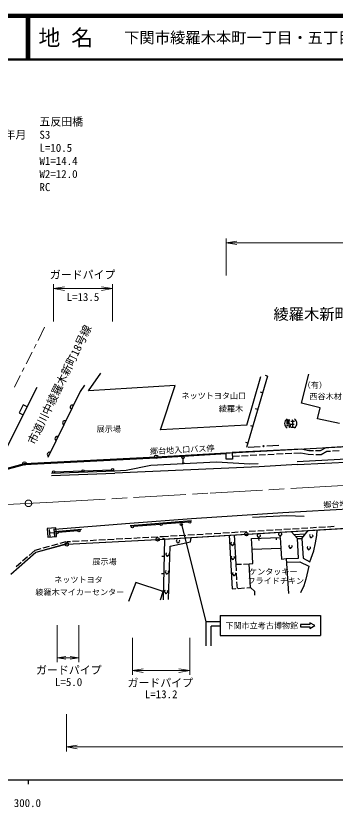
# Model space of a CAD drawing. Units: millimetres at full size, sheet at 1:1000; details may follow other scales. Extents: x 40000 to 680000, y 20000 to 380000.
# Drawn here: x 365201 to 438294, y 198715 to 380000 of the extents above; entities that cross this region are included whole.
import ezdxf
from ezdxf.enums import TextEntityAlignment as Align

# ---------------------------------------------------------------- set-up
doc = ezdxf.new("R2010")
doc.units = ezdxf.units.MM
doc.header["$LTSCALE"] = 1000
doc.linetypes.add('CHAIN', pattern=[18.5, 12, -1.5, 3.5, -1.5])
for name, color, linetype, lineweight in [('M-BGD', 7, 'Continuous', 25), ('M-BMK', 2, 'CHAIN', 13), ('M-BMK-HTXT', 7, 'Continuous', 13), ('M-BMK-ROW', 30, 'Continuous', 25), ('M-STR-HTXT', 7, 'Continuous', 13), ('M-STR-STRC', 7, 'Continuous', 25), ('M-TTL', 2, 'Continuous', 140), ('M-TTL-BAND', 7, 'Continuous', 25), ('M-TTL-LINE', 7, 'Continuous', 50)]:
    doc.layers.add(name, color=color, linetype=linetype, lineweight=lineweight)
doc.layers.add('M-TTL-TXT', color=7, linetype='Continuous')
doc.styles.add('ＭＳ ゴシック', font='')
doc.styles.get('ＭＳ ゴシック').set_extended_font_data('MS Gothic')

# ---------------------------------------------------------------- blocks, each defined once
blk = doc.blocks.new('open_arrow')
at = {"color": 0, "linetype": 'Continuous', "lineweight": -2}
blk.add_lwpolyline([(7.5, 1.25), (0, 0), (7.5, -1.25)], dxfattribs=at)

msp = doc.modelspace()

# ---------------------------------------------------------------- linework, layer by layer
at = {"layer": 'M-BGD'}
for p, q in [((381811, 294057), (384637, 298110)), ((422808, 297473), (418026, 281094)), ((418039, 286191), (421255, 297396)), ((422808, 297473), (422328, 297613)), ((430623, 291256), (432277, 297940)), ((370016, 294872), (360297, 275551)), ((379890, 293939), (372539, 278793)), ((380920, 295409), (379890, 293939)), ((401698, 295280), (381811, 294057)), ((398325, 285195), (401698, 295280)), ((421687, 293633), (421207, 293773)), ((366876, 290855), (365977, 289068)), ((367769, 290405), (366876, 290855)), ((434828, 290161), (430623, 291256)), ((434223, 287705), (434828, 290161)), ((365977, 289068), (366870, 288619)), ((420566, 289794), (420086, 289934)), ((427329, 286492), (427329, 287429)), ((427329, 287429), (427914, 287429)), ((427329, 287138), (427859, 287138)), ((427329, 286844), (427856, 286844)), ((428037, 286492), (427329, 286492)), ((427626, 287429), (427626, 286492)), ((428037, 286188), (428037, 286492)), ((428157, 287138), (428978, 287138)), ((428157, 287138), (428972, 287138)), ((428215, 286492), (428913, 286492)), ((428448, 287494), (428622, 287200)), ((428561, 287138), (428561, 285787)), ((439276, 286577), (434223, 287705)), ((418039, 286191), (398325, 285195)), ((419445, 285954), (418965, 286094)), ((427332, 286256), (427214, 285965)), ((427449, 286257), (427509, 285965)), ((427625, 286256), (427684, 285967)), ((427743, 286256), (427860, 286021)), ((427746, 285790), (427856, 285729)), ((427856, 285729), (427979, 285897)), ((427979, 285897), (428037, 286188)), ((428153, 285787), (428968, 285787)), ((418324, 282114), (417844, 282255)), ((418356, 281213), (421143, 281371)), ((422640, 281456), (425426, 281614)), ((436124, 281061), (434861, 280326)), ((452346, 281953), (436124, 281061)), ((397335, 278967), (413320, 279901)), ((397346, 278768), (413328, 279701)), ((413320, 279901), (414716, 279952)), ((413375, 278415), (413320, 279901)), ((414716, 279952), (414770, 278466)), ((430521, 280749), (414732, 279953)), ((418367, 279235), (416869, 279159)), ((420364, 279336), (418866, 279260)), ((422362, 279436), (420864, 279361)), ((424359, 279537), (422861, 279462)), ((426357, 279638), (424859, 279562)), ((428354, 279739), (426856, 279663)), ((430445, 279844), (428853, 279764)), ((432131, 279472), (430445, 279844)), ((432237, 280371), (430521, 280749)), ((433364, 279452), (432131, 279472)), ((433299, 280353), (432237, 280371)), ((434861, 280326), (433799, 280344)), ((435097, 279422), (433864, 279443)), ((436390, 280174), (435097, 279422)), ((437204, 280219), (436390, 280174)), ((439201, 280329), (437703, 280247)), ((360297, 275551), (367176, 277442)), ((367176, 277442), (397335, 278967)), ((367208, 277243), (397346, 278768)), ((396088, 277029), (411136, 277835)), ((403285, 277541), (403785, 277570)), ((403535, 277556), (403478, 278554)), ((411136, 277835), (418733, 277363)), ((414770, 278466), (413375, 278415)), ((416369, 279134), (414778, 279054)), ((418733, 277363), (420634, 277458)), ((429593, 277927), (442245, 278572)), ((360308, 275351), (367208, 277243)), ((373365, 275198), (387859, 275759)), ((387859, 275759), (390489, 275883)), ((390489, 275883), (396088, 277029)), ((419341, 265117), (427249, 265556)), ((427249, 265556), (431166, 265346)), ((391409, 263258), (405447, 264376)), ((399068, 260148), (449640, 263150)), ((434551, 262855), (436048, 262944)), ((436547, 262974), (438045, 263062)), ((374096, 261863), (380204, 262380)), ((404604, 261078), (406101, 261166)), ((406600, 261196), (408097, 261285)), ((408597, 261315), (410094, 261403)), ((410593, 261433), (412090, 261522)), ((412590, 261552), (414087, 261640)), ((414586, 261670), (416083, 261759)), ((415600, 254346), (415229, 261107)), ((416583, 261789), (418080, 261877)), ((418579, 261907), (420076, 261996)), ((420575, 262026), (422073, 262114)), ((422572, 262144), (424069, 262233)), ((424568, 262263), (426066, 262351)), ((426565, 262381), (428062, 262470)), ((429689, 260268), (428225, 261878)), ((428561, 262500), (430059, 262588)), ((428838, 261204), (431499, 261337)), ((430558, 262618), (432055, 262707)), ((430692, 260283), (432089, 262108)), ((432554, 262737), (434052, 262825)), ((434085, 260936), (434148, 262230)), ((376638, 259504), (375264, 259120)), ((376842, 259553), (377703, 259599)), ((376875, 258954), (399068, 260148)), ((378202, 259626), (379700, 259707)), ((380199, 259734), (381697, 259814)), ((382196, 259841), (383694, 259922)), ((384193, 259949), (385691, 260029)), ((386191, 260056), (387688, 260137)), ((388188, 260163), (389685, 260244)), ((390185, 260271), (391683, 260352)), ((392182, 260378), (393680, 260459)), ((394179, 260486), (395677, 260566)), ((396176, 260593), (397674, 260674)), ((398173, 260701), (399034, 260747)), ((399247, 260159), (398747, 260170)), ((399247, 260159), (398920, 246235)), ((399034, 260747), (400112, 260811)), ((400553, 258488), (405195, 259515)), ((400611, 260841), (402108, 260929)), ((402607, 260959), (404104, 261048)), ((405195, 259515), (405324, 260519)), ((414067, 261038), (414743, 248727)), ((420763, 260301), (420786, 259802)), ((424759, 260486), (424782, 259986)), ((429259, 260741), (431106, 260823)), ((429689, 260268), (430692, 260283)), ((429886, 255728), (429689, 260268)), ((430692, 260283), (430944, 255736)), ((433817, 259236), (434085, 260936)), ((369556, 257524), (368267, 256392)), ((370930, 257908), (369556, 257524)), ((376772, 259022), (369801, 257073)), ((372856, 258447), (371412, 258043)), ((374782, 258985), (373338, 258581)), ((400167, 246297), (400553, 258488)), ((419287, 257838), (425868, 258087)), ((419287, 257838), (419786, 257865)), ((419484, 254507), (419287, 257838)), ((425868, 258087), (425990, 255557)), ((433438, 257418), (433817, 259236)), ((369801, 257073), (364024, 251999)), ((367891, 256062), (366764, 255072)), ((399153, 256160), (398653, 256171)), ((425990, 255557), (427094, 255649)), ((427094, 255649), (429886, 255728)), ((427094, 255649), (427594, 247648)), ((430944, 255736), (432532, 254916)), ((432532, 254916), (433438, 257418)), ((366388, 254742), (365261, 253752)), ((415600, 254346), (416852, 254393)), ((415683, 252826), (415600, 254346)), ((417351, 254412), (418603, 254458)), ((418603, 254458), (419484, 254507)), ((418910, 249021), (418603, 254458)), ((427145, 254842), (430218, 254928)), ((430218, 254928), (432305, 253890)), ((432305, 253890), (431551, 250933)), ((399059, 252161), (398559, 252172)), ((415793, 250829), (415711, 252327)), ((392701, 250185), (391026, 245846)), ((398916, 248153), (392701, 250185)), ((415904, 248810), (415821, 250330)), ((431551, 250933), (431093, 249409)), ((414743, 248727), (415580, 248786)), ((416078, 248821), (417575, 248927)), ((418073, 248962), (418910, 249021)), ((419875, 248093), (418910, 249021)), ((431093, 249409), (430345, 247784)), ((398290, 246204), (398916, 248153)), ((398965, 248162), (398466, 248174)), ((419894, 247269), (419875, 248093))]:
    msp.add_line(p, q, dxfattribs=at)
msp.add_lwpolyline([(419287, 257838), (419158, 260227), (425732, 260531), (425868, 258087)], dxfattribs=at)
for centre, radius in [((421891, 281413), 150), ((403463, 278804), 250)]:
    msp.add_circle(centre, radius, dxfattribs=at)
for centre, radius, start, end in [((378143, 290341), 500, 64.11129, 244.11129), ((376397, 286742), 500, 64.11129, 244.11129), ((427989, 286638), 1264, 123.85503, 236.14497), ((428260, 286638), 1264, 303.85503, 56.14497), ((374650, 283144), 500, 64.11129, 244.11129), ((372904, 279545), 500, 64.11129, 244.11129), ((420644, 260954), 240, 105.72277, 249.55621), ((420962, 260911), 240, 274.9926, 58.82604), ((425540, 261290), 240, 105.72277, 249.55621), ((425666, 261024), 214, 168.803, 355.74582), ((425858, 261247), 240, 274.9926, 58.82604), ((432672, 260934), 240, 105.72277, 249.55621), ((432990, 260890), 240, 274.9926, 58.82604), ((402161, 259757), 240, 105.72277, 249.55621), ((402287, 259491), 214, 168.803, 355.74582), ((402479, 259714), 240, 274.9926, 58.82604), ((414620, 259140), 240, 105.72277, 249.55621), ((414938, 259097), 240, 274.9926, 58.82604), ((420770, 260688), 214, 168.803, 355.74582), ((432798, 260668), 214, 168.803, 355.74582), ((414746, 258875), 214, 168.803, 355.74582), ((427922, 258494), 240, 105.72277, 249.55621), ((428048, 258228), 214, 168.803, 355.74582), ((428241, 258451), 240, 274.9926, 58.82604), ((432122, 258176), 240, 105.72277, 249.55621), ((432248, 257910), 214, 168.803, 355.74582), ((432440, 258133), 240, 274.9926, 58.82604), ((399743, 256678), 240, 105.72277, 249.55621), ((399869, 256412), 214, 168.803, 355.74582), ((400061, 256635), 240, 274.9926, 58.82604), ((414730, 255956), 240, 105.72277, 249.55621), ((414856, 255690), 214, 168.803, 355.74582), ((415049, 255912), 240, 274.9926, 58.82604), ((399647, 252640), 240, 105.72277, 249.55621), ((399773, 252374), 214, 168.803, 355.74582), ((399965, 252597), 240, 274.9926, 58.82604), ((415026, 252258), 240, 105.72277, 249.55621), ((415152, 251992), 214, 168.803, 355.74582), ((415344, 252215), 240, 274.9926, 58.82604), ((399432, 248130), 240, 105.72277, 249.55621), ((399558, 247864), 214, 168.803, 355.74582), ((399750, 248086), 240, 274.9926, 58.82604)]:
    msp.add_arc(centre, radius, start, end, dxfattribs=at)
at = {"layer": 'M-BMK'}
for p, q in [((409670, 270670), (456505, 273366)), ((373691, 268588), (409670, 270670)), ((373691, 268588), (316390, 265808))]:
    msp.add_line(p, q, dxfattribs=at)
msp.add_circle((368090, 268316), 750, dxfattribs=at)
at = {"layer": 'M-BMK-HTXT'}
for p, q in [((371778, 308640), (370274, 305651)), ((369825, 304758), (369375, 303865)), ((368926, 302971), (367578, 300291)), ((367129, 299398), (366679, 298505)), ((366230, 297611), (364882, 294931))]:
    msp.add_line(p, q, dxfattribs=at)
at = {"layer": 'M-BMK-ROW'}
msp.add_line((376884, 258935), (397660, 260072), dxfattribs=at)
for points in [[(350240, 274981), (360297, 275551), (367176, 277442), (397335, 278967), (452346, 281953), (455002, 282710), (480586, 283972), (504119, 285231), (549384, 287681), (567310, 288645)], [(397660, 260072), (417973, 261270), (449640, 263150), (451081, 263419), (485098, 265284)], [(376884, 258935), (369801, 257073), (364024, 251999)]]:
    msp.add_lwpolyline(points, dxfattribs=at)
for centre in [(397335, 278967), (367176, 277442), (417973, 261270), (376884, 258935), (397660, 260072)]:
    msp.add_circle(centre, 400, dxfattribs=at)
at = {"layer": 'M-STR-HTXT'}
for p, q in [((413320, 320500), (413320, 329000)), ((413320, 328000), (567310, 328000)), ((373853, 310000), (373853, 318500)), ((373853, 317500), (387343, 317500)), ((387343, 310000), (387343, 318500)), ((374669, 240425), (374669, 231925)), ((379651, 240425), (379651, 231925)), ((391881, 237500), (391881, 229000)), ((405040, 237500), (405040, 229000)), ((374669, 232925), (379651, 232925)), ((391881, 230000), (405040, 230000)), ((376772, 220000), (376772, 211500)), ((376772, 212500), (568246, 212500))]:
    msp.add_line(p, q, dxfattribs=at)
at = {"layer": 'M-STR-STRC'}
for p, q in [((429631, 277178), (442283, 277823)), ((374103, 275527), (380348, 275769)), ((380848, 275788), (387093, 276030)), ((420883, 276681), (387878, 275260)), ((429631, 277178), (420883, 276681)), ((373384, 274699), (387878, 275260)), ((426308, 266208), (467304, 268557)), ((391330, 263769), (405437, 264809)), ((405437, 264809), (426308, 266208)), ((374075, 262424), (391330, 263769)), ((398211, 263499), (392131, 263014)), ((404790, 264023), (398710, 263539)), ((403093, 263472), (408724, 241235)), ((374353, 262688), (372360, 262528)), ((372360, 262528), (372520, 260534)), ((373051, 260662), (372915, 262356)), ((372978, 261574), (373966, 261654)), ((373903, 262446), (374039, 260747)), ((374513, 260694), (374353, 262688)), ((379402, 262011), (374918, 261632)), ((372520, 260534), (374513, 260694)), ((408724, 241235), (411988, 241235)), ((408724, 241235), (408724, 235708)), ((411988, 242600), (411988, 238029)), ((411988, 242600), (434949, 242600)), ((434949, 242600), (434949, 238029)), ((409946, 235708), (409946, 240147)), ((411988, 240147), (409946, 240147)), ((432533, 240579), (430381, 240579)), ((430381, 240579), (430381, 240045)), ((430381, 240045), (432533, 240045)), ((433676, 240312), (432533, 240959)), ((432533, 240959), (432533, 240579)), ((432533, 239665), (433676, 240312)), ((432533, 240045), (432533, 239665)), ((411988, 238029), (434949, 238029))]:
    msp.add_line(p, q, dxfattribs=at)
for centre in [(373853, 275518), (380598, 275779), (387343, 276040), (391881, 262995), (398460, 263519), (403093, 263472), (405040, 264043), (374669, 261610), (379651, 262032)]:
    msp.add_circle(centre, 250, dxfattribs=at)
at = {"layer": 'M-TTL'}
msp.add_line((680000, 380000), (40000, 380000), dxfattribs=at)
at = {"layer": 'M-TTL-BAND'}
for p, q in [((40000, 205000), (579000, 205000)), ((368000, 205000), (368000, 204000))]:
    msp.add_line(p, q, dxfattribs=at)
at = {"layer": 'M-TTL-LINE'}
for p, q in [((367750, 380000), (367750, 370000)), ((368250, 380000), (368250, 370000)), ((40000, 370000), (680000, 370000))]:
    msp.add_line(p, q, dxfattribs=at)

# ---------------------------------------------------------------- block references
at = {"layer": 'M-STR-HTXT'}
for p, xscale, yscale in [((413320, 328000), 333, 333), ((373853, 317500), 333, 333), ((374669, 232925), 267, 267), ((391881, 230000), 333, 333), ((376772, 212500), 333, 333)]:
    msp.add_blockref('open_arrow', p, dxfattribs=dict(at, xscale=xscale, yscale=yscale))
at = {"layer": 'M-STR-HTXT', "rotation": 180}
for p, xscale, yscale in [((387343, 317500), 333, 333), ((379651, 232925), 267, 267), ((405040, 230000), 333, 333)]:
    msp.add_blockref('open_arrow', p, dxfattribs=dict(at, xscale=xscale, yscale=yscale))

# ---------------------------------------------------------------- texts
at = {"layer": 'M-BGD', "style": 'ＭＳ ゴシック'}
for s, p in [('（有）', (433637, 295388)), ('ネッツトヨタ山口', (410516, 292950)), ('西谷木材', (436128, 292803)), ('綾羅木', (414448, 289995)), ('展示場', (386475, 285344)), ('展示場', (385493, 254956)), ('ケンタッキー', (424141, 252665)), ('ネッツトヨタ', (379545, 250809)), ('フライドチキン', (424704, 250550)), ('綾羅木マイカーセンター', (379860, 247962))]:
    msp.add_text(s, height=1320, dxfattribs=at).set_placement(p, align=Align.MIDDLE_CENTER)
for rotation, p in [(3.067, (403279, 280593)), (3.172, (442950, 268341))]:
    msp.add_text('郷台地入口バス停', height=1320, rotation=rotation, dxfattribs=at).set_placement(p, align=Align.MIDDLE_CENTER)
at = {"layer": 'M-BMK-HTXT', "style": 'ＭＳ ゴシック'}
msp.add_text('綾羅木新町三丁目', height=2566, dxfattribs=at).set_placement((438163, 311670), align=Align.MIDDLE_CENTER)
msp.add_text('市道川中綾羅木新町18号線', height=1833, rotation=64.111, dxfattribs=at).set_placement((375224, 295513), align=Align.MIDDLE_CENTER)
at = {"layer": 'M-STR-HTXT', "style": 'ＭＳ ゴシック'}
for s, p in [('五反田橋', (370604, 355761)), ('架設年月', (357604, 352761)), ('S3', (370604, 352761)), ('L=10.5', (370604, 349761)), ('W1=14.4', (370604, 346761)), ('W2=12.0', (370604, 343761)), ('RC', (370604, 340761))]:
    msp.add_text(s, height=1833, dxfattribs=at).set_placement(p, align=Align.MIDDLE_LEFT)
for p in [(380484, 320689), (377332, 230121), (398262, 227195)]:
    msp.add_text('ガードパイプ', height=1833, dxfattribs=at).set_placement(p, align=Align.MIDDLE_CENTER)
for s, p in [('L=13.5', (380558, 314119)), ('L=5.0', (377278, 225915)), ('L=13.2', (398460, 223122))]:
    msp.add_text(s, height=1833, dxfattribs=at).set_placement(p, align=Align.BOTTOM_CENTER)
at = {"layer": 'M-STR-STRC', "style": 'ＭＳ ゴシック'}
msp.add_text('下関市立考古博物館', height=1320, dxfattribs=at).set_placement((413171, 240296), align=Align.MIDDLE_LEFT)
at = {"layer": 'M-TTL-BAND', "style": 'ＭＳ ゴシック'}
msp.add_text('300.0', height=1833, dxfattribs=at).set_placement((367844, 198195), align=Align.BOTTOM_CENTER)
at = {"layer": 'M-TTL-TXT', "style": 'ＭＳ ゴシック'}
for s, height, p in [('地 名', 3666, (370380, 375000)), ('下関市綾羅木本町一丁目・五丁目\u3000綾羅木新町一丁目・三丁目・四丁目', 2566, (390000, 375000))]:
    msp.add_text(s, height=height, dxfattribs=at).set_placement(p, align=Align.MIDDLE_LEFT)

doc.saveas('drawing.dxf')
